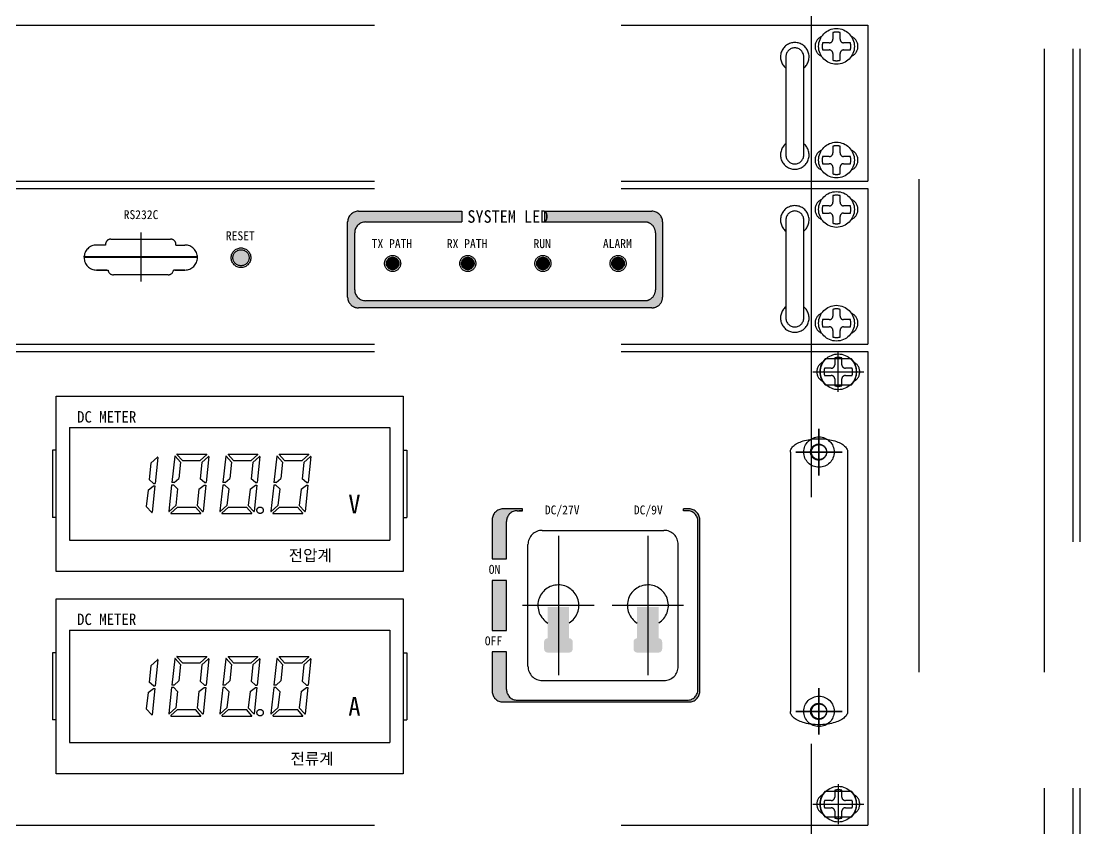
# Model space of a CAD drawing. Header units: millimetres. Extents: x 0 to 2521, y -5 to 594.
# Drawn here: x 2454.85 to 2465.58, y 384.1 to 392.29 of the extents above; entities that cross this region are included whole.
import ezdxf
from ezdxf.enums import TextEntityAlignment as Align

# ---------------------------------------------------------------- set-up
doc = ezdxf.new("R2010")
doc.units = ezdxf.units.MM
doc.header["$LTSCALE"] = 10
doc.linetypes.add('A-DASHD01', pattern=[0.75, 0.5, -0.25])
doc.layers.add('TT-WIRE-EQPM', color=2, linetype='Continuous')
doc.styles.add('굴림체', font='GulimChe.ttf')

msp = doc.modelspace()

# ---------------------------------------------------------------- hatches: boundary and pattern name
at = {"layer": 'TT-WIRE-EQPM', "linetype": 'A-DASHD01'}
h = msp.add_hatch(color=256, dxfattribs=at)
edge = h.paths.add_edge_path()
edge.add_line((2460.152831542458, 390.3608067425021), (2461.241347851389, 390.3608067425021))
edge.add_arc((2461.241347851389, 390.2520176464254), 0.1087890960766345, 0, 90, ccw=False)
edge.add_line((2461.350136947465, 390.2520176464254), (2461.350136947465, 389.4904622624261))
edge.add_arc((2461.241347851389, 389.4904622624261), 0.1087890960765208, 269.99999999994014, 359.9999999999701, ccw=False)
edge.add_line((2461.241347851389, 389.3816731663496), (2458.266671577165, 389.3816731663496))
edge.add_arc((2458.266671577165, 389.4904622624261), 0.1087890960765208, 180.00000000003, 270.00000000005986, ccw=False)
edge.add_line((2458.157882481089, 389.4904622624261), (2458.157882481089, 390.2520176464254))
edge.add_arc((2458.266671577165, 390.2520176464254), 0.1087890960766345, 90, 180, ccw=False)
edge.add_line((2458.266671577165, 390.3608067425021), (2459.31676842093, 390.3608067425021))
edge.add_line((2459.316768420931, 390.3608067425021), (2459.316768420931, 390.2520176464254))
edge.add_line((2459.316768420931, 390.2520176464254), (2458.339197641216, 390.2520176464254))
edge.add_arc((2458.339197641216, 390.1432285503488), 0.1087890960766345, 90, 180)
edge.add_line((2458.23040854514, 390.1432285503488), (2458.23040854514, 389.562988326477))
edge.add_arc((2458.339197641216, 389.5629883264771), 0.1087890960765776, 180.0000000000599, 270.0000000000599)
edge.add_line((2458.339197641216, 389.4541992304005), (2461.168821787337, 389.4541992304005))
edge.add_arc((2461.168821787337, 389.5629883264771), 0.1087890960765208, 269.9999999999401, 359.9999999999401)
edge.add_line((2461.277610883414, 389.562988326477), (2461.277610883414, 390.1432285503488))
edge.add_arc((2461.168821787337, 390.1432285503488), 0.1087890960766345, 0, 90)
edge.add_line((2461.168821787337, 390.2520176464254), (2460.152831542458, 390.2520176464254))
edge.add_line((2460.152831542458, 390.2520176464254), (2460.152831542458, 390.3608067425021))
for points in [[(2457.158917140198, 389.8894820837559, 1), (2456.995733496083, 389.8894820837559, 1)], [(2458.550637508347, 389.8312703045631, 1), (2458.677558120436, 389.8312703045631, 1)], [(2459.439081792972, 389.8312703045631, 1), (2459.312161180882, 389.8312703045631, 1)], [(2460.200605465508, 389.8312703045631, 1), (2460.073684853419, 389.8312703045631, 1)], [(2460.835208525955, 389.8312703045631, 1), (2460.962129138044, 389.8312703045631, 1)]]:
    msp.add_hatch(color=256, dxfattribs=at).paths.add_polyline_path(points)
h = msp.add_hatch(color=256, dxfattribs=at)
h.paths.add_polyline_path([(2459.768232054401, 385.892217913655), (2459.623179926299, 385.892217913655), (2459.623179926299, 385.4933245613742, 0.4142135623731561), (2459.731969022376, 385.3845354652975), (2461.617646687704, 385.3845354652975, 0.414213562373123), (2461.726435783781, 385.4933245613742), (2461.726435783781, 387.2339500986003, 0.4142135623729841), (2461.617646687704, 387.3427391946769), (2461.563252139666, 387.3427391946769), (2461.563252139666, 387.3246076786641), (2461.599515171692, 387.3246076786641, -0.414213562373098), (2461.708304267768, 387.2158185825875), (2461.708304267768, 385.5114560773869, -0.4142135623730256), (2461.599515171692, 385.4026669813103), (2459.877021150478, 385.4026669813106, -0.4142135623730728), (2459.768232054401, 385.5114560773871)])
h.paths.add_polyline_path([(2459.623179926299, 386.1097961058083), (2459.768232054401, 386.1097961058083), (2459.768232054401, 386.617478554166), (2459.623179926299, 386.617478554166)], flags=17)
h.paths.add_polyline_path([(2459.768232054401, 387.2158185825875, -0.4142135623729841), (2459.877021150478, 387.3246076786642), (2459.931415698517, 387.3246076786642), (2459.931415698517, 387.3427391946769), (2459.731969022376, 387.3427391946769, 0.4142135623730507), (2459.623179926299, 387.2339500986003), (2459.623179926299, 386.8350567463193), (2459.768232054401, 386.8350567463193)])
h = msp.add_hatch(color=256, dxfattribs=at)
edge = h.paths.add_edge_path()
edge.add_line((2460.402835114849, 386.34838497945), (2460.402835114849, 386.0307433594364))
edge.add_arc((2460.402835114849, 385.9944803274109), 0.03626303202554672, 0, 90, ccw=False)
edge.add_line((2460.439098146874, 385.9944803274109), (2460.439098146874, 385.9219542633598))
edge.add_arc((2460.402835114849, 385.9219542633596), 0.03626303202554672, -90, 0, ccw=False)
edge.add_line((2460.402835114849, 385.885691231334), (2460.185256922695, 385.885691231334))
edge.add_arc((2460.185256922695, 385.9219542633596), 0.03626303202554672, 180, 270, ccw=False)
edge.add_line((2460.14899389067, 385.9219542633596), (2460.14899389067, 385.9944803274107))
edge.add_arc((2460.185256922695, 385.9944803274109), 0.03626303202554672, 90, 180, ccw=False)
edge.add_line((2460.185256922695, 386.0307433594364), (2460.185256922695, 386.34838497945))
edge.add_line((2460.185256922695, 386.34838497945), (2460.402835114849, 386.34838497945))
h = msp.add_hatch(color=256, dxfattribs=at)
edge = h.paths.add_edge_path()
edge.add_line((2461.309410915487, 386.34838497945), (2461.309410915487, 386.0307433594364))
edge.add_arc((2461.309410915487, 385.9944803274109), 0.03626303202554672, 0, 90, ccw=False)
edge.add_line((2461.345673947513, 385.9944803274109), (2461.345673947513, 385.9219542633598))
edge.add_arc((2461.309410915487, 385.9219542633596), 0.03626303202554672, -90, 0, ccw=False)
edge.add_line((2461.309410915487, 385.885691231334), (2461.091832723334, 385.885691231334))
edge.add_arc((2461.091832723334, 385.9219542633596), 0.03626303202554672, 180, 270, ccw=False)
edge.add_line((2461.055569691308, 385.9219542633596), (2461.055569691308, 385.9944803274107))
edge.add_arc((2461.091832723334, 385.9944803274109), 0.03626303202554672, 90, 180, ccw=False)
edge.add_line((2461.091832723334, 386.0307433594364), (2461.091832723334, 386.34838497945))
edge.add_line((2461.091832723334, 386.34838497945), (2461.309410915487, 386.34838497945))

# ---------------------------------------------------------------- linework, layer by layer
for p, q in [((2465.215760942732, 437.0093385282857), (2465.215760942732, 372.2799444417243)), ((2465.505864738141, 437.0093385282857), (2465.505864738141, 372.2799444417243)), ((2465.578390686993, 437.0093385282857), (2465.578390686993, 372.2799444417243)), ((2462.858667605043, 372.4612593138542), (2462.858667605042, 436.8280236561556)), ((2463.946556837823, 435.6857399617362), (2463.946556837823, 373.9843042397466)), ((2465.215760942732, 435.6857399617362), (2465.215760942732, 373.9843042397466)), ((2445.931097215563, 392.246579165403), (2463.431636471084, 392.2465791654022)), ((2463.431636471084, 392.246579165403), (2463.431636471084, 390.6655109690926)), ((2462.59908676858, 391.9265289521458), (2462.59908676858, 390.9319324518971)), ((2462.780401928708, 390.9319324518971), (2462.780401928708, 391.9265289521458)), ((2445.931097215563, 390.6655109690926), (2463.431636471084, 390.6655109690898)), ((2445.931097215639, 390.5929849050494), (2463.43163647116, 390.5929849050488)), ((2463.43163647116, 390.5929849050494), (2463.43163647116, 389.011916708739)), ((2459.316768420931, 390.3608067425021), (2459.316768420931, 390.2520176464254)), ((2460.152831542458, 390.3608067425021), (2460.152831542458, 390.2520176464254)), ((2462.599086768656, 390.2729346917924), (2462.599086768656, 389.2783381915438)), ((2462.780401928783, 389.2783381915438), (2462.780401928783, 390.2729346917924)), ((2456.061356031744, 390.1455258117468), (2456.061356031744, 389.648722272997)), ((2455.704706412207, 390.0186321946292), (2455.614048832143, 390.0186321946292)), ((2455.704706412207, 390.0186321946292), (2455.614048832143, 390.0186321946292)), ((2456.061356031676, 390.0784392024917), (2456.061356031676, 389.7158088822365)), ((2456.061356031676, 390.0784392024917), (2456.061356031676, 389.7158088822365)), ((2456.418005651145, 390.0186321946292), (2456.508663231208, 390.0186321946292)), ((2456.418005651145, 390.0186321946292), (2456.508663231208, 390.0186321946292)), ((2456.641564544153, 389.8971240423718), (2455.481147519336, 389.8971240423718)), ((2456.641564544153, 389.8971240423718), (2455.481147519336, 389.8971240423718)), ((2456.635583843298, 389.8917115825398), (2455.487128220053, 389.8917115825398)), ((2456.635583843298, 389.8917115825398), (2455.487128220053, 389.8917115825398)), ((2455.717398473415, 389.7647909704503), (2455.614048832143, 389.7647909704503)), ((2455.614048832143, 389.7647909704503), (2455.730090534624, 389.7647909704503)), ((2455.717398473415, 389.7647909704503), (2455.614048832143, 389.7647909704503)), ((2455.614048832143, 389.7647909704503), (2455.730090534624, 389.7647909704503)), ((2456.508663231208, 389.7647909704503), (2456.392621528727, 389.7647909704503)), ((2456.508663231208, 389.7647909704503), (2456.392621528727, 389.7647909704503)), ((2456.405313589936, 389.7647909704503), (2456.508663231208, 389.7647909704503)), ((2456.405313589936, 389.7647909704503), (2456.508663231208, 389.7647909704503)), ((2445.931097215639, 389.011916708739), (2463.43163647116, 389.0119167087363)), ((2445.931097216037, 388.9393906447135), (2463.431636471565, 388.9393906447126)), ((2463.130653305754, 388.5296183828252), (2463.130653305754, 388.9357643415115)), ((2463.431636471565, 388.9393906447135), (2463.431636471566, 384.1345389013304)), ((2463.26420026044, 388.8632382774603), (2462.997106351067, 388.8632382774603)), ((2463.094390273725, 388.8731374812862), (2463.094390273725, 388.8052174262193)), ((2463.166916337777, 388.8052174262193), (2463.166916337777, 388.8731374812862)), ((2462.871372626771, 388.7326913621682), (2463.389933984736, 388.7326913621682)), ((2463.058127241701, 388.7689543941938), (2462.990207186634, 388.7689543941938)), ((2463.271099424869, 388.7689543941938), (2463.203179369803, 388.7689543941938)), ((2462.990207186634, 388.6964283301427), (2463.058127241701, 388.6964283301427)), ((2462.997106351067, 388.6021444468763), (2463.26420026044, 388.6021444468763)), ((2463.094390273725, 388.6601652981171), (2463.094390273725, 388.5922452430502)), ((2463.166916337777, 388.5922452430502), (2463.166916337777, 388.6601652981171)), ((2463.203179369803, 388.6964283301427), (2463.271099424869, 388.6964283301427)), ((2455.204083123142, 388.4844453935913), (2458.721597229619, 388.4844453935913)), ((2455.204083123142, 386.7075568243393), (2455.204083123142, 388.4844453935913)), ((2458.721597229619, 388.4844453935913), (2458.721597229619, 386.7075568243393)), ((2455.340069493237, 388.1671438633676), (2458.585610859524, 388.1671438633676)), ((2455.340069493237, 388.1671438633676), (2455.340069493237, 387.024858354563)), ((2458.585610859524, 388.1671438633676), (2458.585610859524, 387.024858354563)), ((2462.934832932816, 388.1542960013619), (2462.934832932816, 387.6828765850298)), ((2462.934832932816, 388.1542960013619), (2462.934832932816, 387.6828765850298)), ((2462.934832932956, 387.6828765851174), (2462.934832932956, 388.1542960014492)), ((2455.167820091116, 387.9368736100056), (2455.167820091116, 387.2551286079254)), ((2455.204083123142, 387.9368736100056), (2455.167820091116, 387.9368736100056)), ((2456.232069802169, 387.8663540437562), (2456.164335758247, 387.8054895486359)), ((2456.235651277282, 387.8645223649934), (2456.207384326192, 387.6006974881564)), ((2456.405776350744, 387.8758723358709), (2456.377216484533, 387.6093135845654)), ((2456.464357987088, 387.8160555804476), (2456.409520320473, 387.8770825701848)), ((2456.483584433249, 387.8333320912067), (2456.428746766635, 387.894359080944)), ((2456.430348970482, 387.8979528142761), (2456.729802137455, 387.8979528142761)), ((2456.731241846685, 387.894196586327), (2456.663507802763, 387.8333320912067)), ((2456.748518357444, 387.8749701401656), (2456.680784313521, 387.8141056450451)), ((2456.752099832557, 387.8731384614028), (2456.723832881467, 387.6093135845654)), ((2456.923259364582, 387.8758723358709), (2456.89469949837, 387.6093135845654)), ((2456.981841000925, 387.8160555804476), (2456.927003334311, 387.8770825701848)), ((2457.001067447087, 387.8333320912067), (2456.946229780473, 387.894359080944)), ((2456.947831984319, 387.8979528142761), (2457.247285151293, 387.8979528142761)), ((2457.248724860522, 387.894196586327), (2457.180990816601, 387.8333320912067)), ((2457.266001371282, 387.8749701401656), (2457.198267327359, 387.8141056450451)), ((2457.269582846394, 387.8731384614028), (2457.241315895305, 387.6093135845654)), ((2457.440247215437, 387.8758723358709), (2457.411687349226, 387.6093135845654)), ((2457.498828851782, 387.8160555804476), (2457.443991185167, 387.8770825701848)), ((2457.518055297943, 387.8333320912067), (2457.463217631328, 387.894359080944)), ((2457.464819835175, 387.8979528142761), (2457.764273002149, 387.8979528142761)), ((2457.765712711379, 387.894196586327), (2457.697978667456, 387.8333320912067)), ((2457.782989222137, 387.8749701401656), (2457.715255178216, 387.8141056450451)), ((2457.78657069725, 387.8731384614028), (2457.75830374616, 387.6093135845654)), ((2458.721597229619, 387.9368736100056), (2458.757860261645, 387.9368736100056)), ((2458.757860261645, 387.9368736100056), (2458.757860261645, 387.2551286079254)), ((2462.644728676752, 387.9185862932833), (2462.644728676752, 385.2895164714324)), ((2463.170542640982, 387.9185862931959), (2462.699123224649, 387.9185862931959)), ((2463.170542640982, 387.9185862931959), (2462.699123224649, 387.9185862931959)), ((2462.699123224791, 387.9185862932833), (2463.170542641123, 387.9185862932833)), ((2463.224937189161, 387.9185862932831), (2463.224937189161, 385.2895164714321)), ((2456.164335758247, 387.8054895486359), (2456.146556885203, 387.6395534002234)), ((2456.464357987088, 387.8160555804476), (2456.446590291275, 387.6502237528565)), ((2456.483584433249, 387.8333320912067), (2456.663507802763, 387.8333320912067)), ((2456.680784313521, 387.8141056450451), (2456.663005440478, 387.6481694966326)), ((2456.981841000925, 387.8160555804476), (2456.964073305112, 387.6502237528565)), ((2457.001067447087, 387.8333320912067), (2457.180990816601, 387.8333320912067)), ((2457.198267327359, 387.8141056450451), (2457.180488454315, 387.6481694966326)), ((2457.498828851782, 387.8160555804476), (2457.481061155968, 387.6502237528565)), ((2457.518055297943, 387.8333320912067), (2457.697978667456, 387.8333320912067)), ((2457.715255178216, 387.8141056450451), (2457.697476305171, 387.6481694966326)), ((2456.191204043421, 387.6006974881564), (2456.146556885203, 387.6395534002234)), ((2456.398421513932, 387.6093135845654), (2456.446590291275, 387.6502237528565)), ((2456.707652598696, 387.6093135845657), (2456.663005440478, 387.6481694966326)), ((2456.915904527769, 387.6093135845654), (2456.964073305112, 387.6502237528565)), ((2457.225135612533, 387.6093135845657), (2457.180488454315, 387.6481694966326)), ((2457.432892378625, 387.6093135845654), (2457.481061155968, 387.6502237528565)), ((2457.74212346339, 387.6093135845654), (2457.697476305171, 387.6481694966326)), ((2456.135235692846, 387.5338889382176), (2456.117473364077, 387.3681072030464)), ((2456.135235692846, 387.5338889382176), (2456.189195513053, 387.5748491989284)), ((2456.204614866632, 387.5748491989284), (2456.176055000421, 387.308290447623)), ((2456.189195513053, 387.5748491989284), (2456.205076443226, 387.5748491989284)), ((2456.191204043421, 387.6006974881564), (2456.207384326192, 387.6006974881564)), ((2456.374447024973, 387.5834652953376), (2456.346180073883, 387.3196404185006)), ((2456.396521376635, 387.5834652953376), (2456.374447024973, 387.5834652953376)), ((2456.398421513932, 387.6093135845654), (2456.377216484533, 387.6093135845654)), ((2456.435282228715, 387.5446818356318), (2456.396521376635, 387.5834652953376)), ((2456.435282228715, 387.5446818356318), (2456.417495592917, 387.3786732348583)), ((2456.65168424812, 387.542505034627), (2456.633921919351, 387.3767232994558)), ((2456.65168424812, 387.542505034627), (2456.705644068328, 387.5834652953376)), ((2456.721063421907, 387.5834652953376), (2456.692503555696, 387.3169065440323)), ((2456.705644068328, 387.5834652953376), (2456.7215249985, 387.5834652953376)), ((2456.707652598696, 387.6093135845657), (2456.723832881467, 387.6093135845654)), ((2456.89193003881, 387.5834652953376), (2456.86366308772, 387.3196404185006)), ((2456.914004390473, 387.5834652953376), (2456.89193003881, 387.5834652953376)), ((2456.915904527769, 387.6093135845654), (2456.89469949837, 387.6093135845654)), ((2456.952765242553, 387.5446818356318), (2456.914004390473, 387.5834652953376)), ((2456.952765242553, 387.5446818356318), (2456.934978606755, 387.3786732348583)), ((2457.169167261957, 387.542505034627), (2457.151404933189, 387.3767232994558)), ((2457.169167261957, 387.542505034627), (2457.223127082166, 387.5834652953376)), ((2457.238546435745, 387.5834652953376), (2457.209986569533, 387.3169065440323)), ((2457.223127082166, 387.5834652953376), (2457.239008012338, 387.5834652953376)), ((2457.225135612533, 387.6093135845657), (2457.241315895305, 387.6093135845654)), ((2457.408917889667, 387.5834652953376), (2457.380650938576, 387.3196404185006)), ((2457.430992241329, 387.5834652953376), (2457.408917889667, 387.5834652953376)), ((2457.432892378625, 387.6093135845654), (2457.411687349226, 387.6093135845654)), ((2457.469753093408, 387.5446818356318), (2457.430992241329, 387.5834652953376)), ((2457.469753093408, 387.5446818356318), (2457.451966457611, 387.3786732348583)), ((2457.686155112813, 387.542505034627), (2457.668392784045, 387.3767232994558)), ((2457.686155112813, 387.542505034627), (2457.740114933022, 387.5834652953376)), ((2457.755534286601, 387.5834652953376), (2457.72697442039, 387.3169065440323)), ((2457.740114933022, 387.5834652953376), (2457.755995863194, 387.5834652953376)), ((2457.74212346339, 387.6093135845654), (2457.75830374616, 387.6093135845654)), ((2456.172311030691, 387.3070802133092), (2456.117473364077, 387.3681072030464)), ((2456.349761548995, 387.3178087397376), (2456.417495592917, 387.3786732348583)), ((2456.367038059755, 387.2985822935765), (2456.434772103677, 387.3594467886968)), ((2456.434772103677, 387.3594467886968), (2456.61469547319, 387.3594467886968)), ((2456.669533139805, 387.2984197989595), (2456.61469547319, 387.3594467886968)), ((2456.688759585966, 387.3156963097183), (2456.633921919351, 387.3767232994558)), ((2456.867244562833, 387.3178087397376), (2456.934978606755, 387.3786732348583)), ((2456.884521073592, 387.2985822935765), (2456.952255117514, 387.3594467886968)), ((2456.952255117514, 387.3594467886968), (2457.132178487027, 387.3594467886968)), ((2457.187016153642, 387.2984197989595), (2457.132178487027, 387.3594467886968)), ((2457.206242599804, 387.3156963097183), (2457.151404933189, 387.3767232994558)), ((2457.384232413689, 387.3178087397376), (2457.451966457611, 387.3786732348583)), ((2457.401508924448, 387.2985822935765), (2457.46924296837, 387.3594467886968)), ((2457.46924296837, 387.3594467886968), (2457.649166337884, 387.3594467886968)), ((2457.704004004499, 387.2984197989595), (2457.649166337884, 387.3594467886968)), ((2457.72323045066, 387.3156963097183), (2457.668392784045, 387.3767232994558)), ((2459.931415698517, 387.3427391946769), (2459.731969022376, 387.3427391946769)), ((2459.877021150478, 387.3246076786642), (2459.931415698517, 387.3246076786642)), ((2459.931415698517, 387.3246076786642), (2459.895152666491, 387.3246076786642)), ((2459.931415698517, 387.3246076786642), (2459.931415698517, 387.3427391946769)), ((2461.617646687704, 387.3427391946769), (2461.563252139666, 387.3427391946769)), ((2461.563252139666, 387.3246076786641), (2461.563252139666, 387.3427391946769)), ((2461.599515171692, 387.3246076786641), (2461.563252139666, 387.3246076786641)), ((2455.204083123142, 387.2551286079254), (2455.167820091116, 387.2551286079254)), ((2456.368477768985, 387.2948260656271), (2456.667930935958, 387.2948260656271)), ((2456.885960782822, 387.2948260656271), (2457.185413949795, 387.2948260656271)), ((2457.402948633677, 387.2948260656271), (2457.702401800651, 387.2948260656271)), ((2458.721597229619, 387.2551286079254), (2458.757860261645, 387.2551286079254)), ((2459.623179926299, 387.2339500986003), (2459.623179926299, 386.8350567463193)), ((2459.768232054401, 386.8350567463193), (2459.768232054401, 387.2158185825875)), ((2461.708304267768, 385.5114560773869), (2461.708304267768, 387.2158185825875)), ((2461.726435783781, 385.4933245613742), (2461.726435783781, 387.2339500986003)), ((2460.130862374657, 387.1251610025237), (2461.363805463525, 387.1251610025237)), ((2455.340069493237, 387.024858354563), (2458.585610859524, 387.024858354563)), ((2460.294046018772, 387.0707664544854), (2460.294046018772, 385.6565082054891)), ((2461.200621819411, 387.0707664544854), (2461.200621819411, 385.6565082054891)), ((2459.985810246555, 385.747165785553), (2459.985810246555, 386.9801088744215)), ((2461.508857591628, 385.747165785553), (2461.508857591628, 386.9801088744217)), ((2459.623179926299, 386.8350567463193), (2459.768232054401, 386.8350567463193)), ((2458.721597229619, 386.7075568243393), (2455.204083123142, 386.7075568243393)), ((2459.623179926299, 386.617478554166), (2459.623179926299, 386.1097961058083)), ((2459.768232054401, 386.617478554166), (2459.623179926299, 386.617478554166)), ((2459.768232054401, 386.1097961058083), (2459.768232054401, 386.617478554166)), ((2455.204083123142, 386.4318645931023), (2458.721597229619, 386.4318645931023)), ((2455.204083123142, 384.6549760238506), (2455.204083123142, 386.4318645931023)), ((2458.721597229619, 386.4318645931023), (2458.721597229619, 384.6549760238506)), ((2460.656676339027, 386.3636373299872), (2459.931415698517, 386.3636373299872)), ((2461.563252139666, 386.3636373299872), (2460.837991499155, 386.3636373299872)), ((2455.340069493237, 386.1145630628788), (2458.585610859524, 386.1145630628788)), ((2455.340069493237, 386.1145630628788), (2455.340069493237, 384.9722775540743)), ((2458.585610859524, 386.1145630628788), (2458.585610859524, 384.9722775540743)), ((2459.623179926299, 386.1097961058083), (2459.768232054401, 386.1097961058083)), ((2455.167820091116, 385.8842928095168), (2455.167820091116, 385.2025478074363)), ((2455.204083123142, 385.8842928095168), (2455.167820091116, 385.8842928095168)), ((2456.232069802169, 385.8137732432673), (2456.164335758247, 385.752908748147)), ((2456.235651277282, 385.8119415645047), (2456.207384326192, 385.5481166876675)), ((2456.405776350744, 385.823291535382), (2456.377216484533, 385.5567327840767)), ((2456.464357987088, 385.7634747799588), (2456.409520320473, 385.8245017696961)), ((2456.483584433249, 385.7807512907176), (2456.428746766635, 385.8417782804549)), ((2456.430348970482, 385.8453720137873), (2456.729802137455, 385.8453720137873)), ((2456.731241846685, 385.8416157858381), (2456.663507802763, 385.7807512907176)), ((2456.748518357444, 385.8223893396768), (2456.680784313521, 385.7615248445564)), ((2456.752099832557, 385.8205576609139), (2456.723832881467, 385.5567327840767)), ((2456.923259364582, 385.823291535382), (2456.89469949837, 385.5567327840767)), ((2456.981841000925, 385.7634747799588), (2456.927003334311, 385.8245017696961)), ((2457.001067447087, 385.7807512907176), (2456.946229780473, 385.8417782804549)), ((2456.947831984319, 385.8453720137873), (2457.247285151293, 385.8453720137873)), ((2457.248724860522, 385.8416157858381), (2457.180990816601, 385.7807512907176)), ((2457.266001371282, 385.8223893396768), (2457.198267327359, 385.7615248445564)), ((2457.269582846394, 385.8205576609139), (2457.241315895305, 385.5567327840767)), ((2457.440247215437, 385.823291535382), (2457.411687349226, 385.5567327840767)), ((2457.498828851782, 385.7634747799588), (2457.443991185167, 385.8245017696961)), ((2457.518055297943, 385.7807512907176), (2457.463217631328, 385.8417782804549)), ((2457.464819835175, 385.8453720137873), (2457.764273002149, 385.8453720137873)), ((2457.765712711379, 385.8416157858381), (2457.697978667456, 385.7807512907176)), ((2457.782989222137, 385.8223893396768), (2457.715255178216, 385.7615248445564)), ((2457.78657069725, 385.8205576609139), (2457.75830374616, 385.5567327840767)), ((2458.721597229619, 385.8842928095168), (2458.757860261645, 385.8842928095168)), ((2458.757860261645, 385.8842928095168), (2458.757860261645, 385.2025478074363)), ((2459.623179926299, 385.892217913655), (2459.623179926299, 385.4933245613742)), ((2459.768232054401, 385.892217913655), (2459.623179926299, 385.892217913655)), ((2459.768232054401, 385.5114560773871), (2459.768232054401, 385.892217913655)), ((2456.164335758247, 385.752908748147), (2456.146556885203, 385.5869725997345)), ((2456.464357987088, 385.7634747799588), (2456.446590291275, 385.5976429523674)), ((2456.483584433249, 385.7807512907176), (2456.663507802763, 385.7807512907176)), ((2456.680784313521, 385.7615248445564), (2456.663005440478, 385.5955886961437)), ((2456.981841000925, 385.7634747799588), (2456.964073305112, 385.5976429523674)), ((2457.001067447087, 385.7807512907176), (2457.180990816601, 385.7807512907176)), ((2457.198267327359, 385.7615248445564), (2457.180488454315, 385.5955886961437)), ((2457.498828851782, 385.7634747799588), (2457.481061155968, 385.5976429523674)), ((2457.518055297943, 385.7807512907176), (2457.697978667456, 385.7807512907176)), ((2457.715255178216, 385.7615248445564), (2457.697476305171, 385.5955886961437)), ((2456.398421513932, 385.5567327840767), (2456.446590291275, 385.5976429523674)), ((2456.707652598696, 385.5567327840767), (2456.663005440478, 385.5955886961437)), ((2456.915904527769, 385.5567327840767), (2456.964073305112, 385.5976429523674)), ((2457.225135612533, 385.5567327840767), (2457.180488454315, 385.5955886961437)), ((2457.432892378625, 385.5567327840767), (2457.481061155968, 385.5976429523674)), ((2457.74212346339, 385.5567327840767), (2457.697476305171, 385.5955886961437)), ((2460.130862374657, 385.6021136574508), (2461.363805463525, 385.6021136574508)), ((2456.135235692846, 385.4813081377289), (2456.189195513053, 385.5222683984396)), ((2456.191204043421, 385.5481166876675), (2456.146556885203, 385.5869725997345)), ((2456.204614866632, 385.5222683984396), (2456.176055000421, 385.2557096471343)), ((2456.189195513053, 385.5222683984396), (2456.205076443226, 385.5222683984396)), ((2456.191204043421, 385.5481166876675), (2456.207384326192, 385.5481166876675)), ((2456.374447024973, 385.530884494849), (2456.346180073883, 385.2670596180116)), ((2456.396521376635, 385.530884494849), (2456.374447024973, 385.530884494849)), ((2456.398421513932, 385.5567327840767), (2456.377216484533, 385.5567327840767)), ((2456.435282228715, 385.4921010351429), (2456.396521376635, 385.530884494849)), ((2456.435282228715, 385.4921010351429), (2456.417495592917, 385.3260924343692)), ((2456.65168424812, 385.4899242341381), (2456.633921919351, 385.3241424989669)), ((2456.65168424812, 385.4899242341381), (2456.705644068328, 385.530884494849)), ((2456.721063421907, 385.530884494849), (2456.692503555696, 385.2643257435435)), ((2456.705644068328, 385.530884494849), (2456.7215249985, 385.530884494849)), ((2456.707652598696, 385.5567327840767), (2456.723832881467, 385.5567327840767)), ((2456.89193003881, 385.530884494849), (2456.86366308772, 385.2670596180116)), ((2456.914004390473, 385.530884494849), (2456.89193003881, 385.530884494849)), ((2456.915904527769, 385.5567327840767), (2456.89469949837, 385.5567327840767)), ((2456.952765242553, 385.4921010351429), (2456.914004390473, 385.530884494849)), ((2456.952765242553, 385.4921010351429), (2456.934978606755, 385.3260924343692)), ((2457.169167261957, 385.4899242341381), (2457.151404933189, 385.3241424989669)), ((2457.169167261957, 385.4899242341381), (2457.223127082166, 385.530884494849)), ((2457.238546435745, 385.530884494849), (2457.209986569533, 385.2643257435435)), ((2457.223127082166, 385.530884494849), (2457.239008012338, 385.530884494849)), ((2457.225135612533, 385.5567327840767), (2457.241315895305, 385.5567327840767)), ((2457.408917889667, 385.530884494849), (2457.380650938576, 385.2670596180116)), ((2457.430992241329, 385.530884494849), (2457.408917889667, 385.530884494849)), ((2457.432892378625, 385.5567327840767), (2457.411687349226, 385.5567327840767)), ((2457.469753093408, 385.4921010351429), (2457.430992241329, 385.530884494849)), ((2457.469753093408, 385.4921010351429), (2457.451966457611, 385.3260924343692)), ((2457.686155112813, 385.4899242341381), (2457.668392784045, 385.3241424989669)), ((2457.686155112813, 385.4899242341381), (2457.740114933022, 385.530884494849)), ((2457.755534286601, 385.530884494849), (2457.72697442039, 385.2643257435435)), ((2457.740114933022, 385.530884494849), (2457.755995863194, 385.530884494849)), ((2457.74212346339, 385.5567327840767), (2457.75830374616, 385.5567327840767)), ((2462.934832932816, 385.5252261795099), (2462.934832932816, 385.0538067631778)), ((2462.934832932816, 385.5252261795099), (2462.934832932816, 385.0538067631778)), ((2462.934832932956, 385.0538067632664), (2462.934832932956, 385.5252261795982)), ((2456.135235692846, 385.4813081377289), (2456.117473364077, 385.3155264025576)), ((2459.731969022376, 385.3845354652975), (2461.617646687704, 385.3845354652975)), ((2459.877021150478, 385.4026669813106), (2461.599515171692, 385.4026669813103)), ((2456.172311030691, 385.2544994128202), (2456.117473364077, 385.3155264025576)), ((2456.349761548995, 385.2652279392488), (2456.417495592917, 385.3260924343692)), ((2456.367038059755, 385.2460014930874), (2456.434772103677, 385.3068659882079)), ((2456.434772103677, 385.3068659882079), (2456.61469547319, 385.3068659882079)), ((2456.669533139805, 385.2458389984704), (2456.61469547319, 385.3068659882079)), ((2456.688759585966, 385.2631155092296), (2456.633921919351, 385.3241424989669)), ((2456.867244562833, 385.2652279392488), (2456.934978606755, 385.3260924343692)), ((2456.884521073592, 385.2460014930874), (2456.952255117514, 385.3068659882079)), ((2456.952255117514, 385.3068659882079), (2457.132178487027, 385.3068659882079)), ((2457.187016153642, 385.2458389984704), (2457.132178487027, 385.3068659882079)), ((2457.206242599804, 385.2631155092296), (2457.151404933189, 385.3241424989669)), ((2457.384232413689, 385.2652279392488), (2457.451966457611, 385.3260924343692)), ((2457.401508924448, 385.2460014930874), (2457.46924296837, 385.3068659882079)), ((2457.46924296837, 385.3068659882079), (2457.649166337884, 385.3068659882079)), ((2457.704004004499, 385.2458389984704), (2457.649166337884, 385.3068659882079)), ((2457.72323045066, 385.2631155092296), (2457.668392784045, 385.3241424989669)), ((2463.170542640982, 385.2895164713439), (2462.699123224649, 385.2895164713439)), ((2463.170542640982, 385.2895164713439), (2462.699123224649, 385.2895164713439)), ((2462.699123224791, 385.2895164714324), (2463.170542641123, 385.2895164714324)), ((2455.204083123142, 385.2025478074363), (2455.167820091116, 385.2025478074363)), ((2456.368477768985, 385.2422452651383), (2456.667930935958, 385.2422452651383)), ((2456.885960782822, 385.2422452651383), (2457.185413949795, 385.2422452651383)), ((2457.402948633677, 385.2422452651383), (2457.702401800651, 385.2422452651383)), ((2458.721597229619, 385.2025478074363), (2458.757860261645, 385.2025478074363)), ((2455.340069493237, 384.9722775540743), (2458.585610859524, 384.9722775540743)), ((2458.721597229619, 384.6549760238506), (2455.204083123142, 384.6549760238506)), ((2463.130653305754, 384.5515637696194), (2463.130653305754, 384.1454178109333)), ((2462.997106351068, 384.4790377055683), (2463.264200260441, 384.4790377055683)), ((2463.094390273727, 384.4889369093944), (2463.094390273727, 384.4210168543275)), ((2463.166916337778, 384.4210168543275), (2463.166916337778, 384.4889369093944)), ((2462.871372626772, 384.3484907902764), (2463.389933984738, 384.3484907902764)), ((2463.058127241701, 384.3847538223019), (2462.990207186635, 384.3847538223019)), ((2462.990207186635, 384.3122277582509), (2463.058127241701, 384.3122277582509)), ((2463.27109942487, 384.3847538223019), (2463.203179369803, 384.3847538223019)), ((2463.203179369803, 384.3122277582509), (2463.27109942487, 384.3122277582509)), ((2463.264200260441, 384.2179438749844), (2462.997106351068, 384.2179438749844)), ((2463.094390273727, 384.2759647262253), (2463.094390273727, 384.2080446711584)), ((2463.166916337778, 384.2080446711584), (2463.166916337778, 384.2759647262253)), ((2445.931097216037, 384.1345389013304), (2463.431636471566, 384.1345389013277))]:
    msp.add_line(p, q, dxfattribs=at)
for points in [[(2463.039776568538, 392.0688903084792), (2462.971856513472, 392.0688903084792, 0.1270166537925512), (2462.971856513472, 391.9963642444282), (2463.039776568538, 391.9963642444282, -0.4142135623730951), (2463.076039600564, 391.9601012124026), (2463.076039600564, 391.8921811573358, 0.1270166537926981), (2463.148565664615, 391.8921811573358), (2463.148565664615, 391.9601012124026, -0.414213562373095), (2463.184828696641, 391.9963642444282), (2463.252748751707, 391.9963642444282, 0.1270166537925509), (2463.252748751707, 392.0688903084792), (2463.184828696641, 392.0688903084792, -0.4142135623730488), (2463.148565664615, 392.1051533405048), (2463.148565664615, 392.1730733955714, 0.127016653792698), (2463.076039600564, 392.1730733955714), (2463.076039600564, 392.1051533405048, -0.4142135623730605)], [(2463.039776568538, 390.9157258900667), (2462.971856513472, 390.9157258900667, 0.1270166537925512), (2462.971856513472, 390.8431998260158), (2463.039776568538, 390.8431998260158, -0.4142135623730951), (2463.076039600564, 390.8069367939903), (2463.076039600564, 390.7390167389234, 0.1270166537926981), (2463.148565664615, 390.7390167389234), (2463.148565664615, 390.8069367939903, -0.414213562373095), (2463.184828696641, 390.8431998260158), (2463.252748751707, 390.8431998260158, 0.1270166537925509), (2463.252748751707, 390.9157258900667), (2463.184828696641, 390.9157258900667, -0.4142135623730488), (2463.148565664615, 390.9519889220923), (2463.148565664615, 391.019908977159, 0.127016653792698), (2463.076039600564, 391.019908977159), (2463.076039600564, 390.9519889220923, -0.4142135623730605)], [(2463.039776568614, 390.4152960481255), (2462.971856513549, 390.4152960481255, 0.1270166537925512), (2462.971856513549, 390.3427699840747), (2463.039776568614, 390.3427699840747, -0.4142135623730951), (2463.07603960064, 390.3065069520492), (2463.07603960064, 390.2385868969823, 0.1270166537926981), (2463.148565664692, 390.2385868969823), (2463.148565664692, 390.3065069520492, -0.414213562373095), (2463.184828696717, 390.3427699840747), (2463.252748751784, 390.3427699840747, 0.1270166537925509), (2463.252748751784, 390.4152960481255), (2463.184828696717, 390.4152960481255, -0.4142135623730488), (2463.148565664692, 390.4515590801512), (2463.148565664692, 390.519479135218, 0.127016653792698), (2463.07603960064, 390.519479135218), (2463.07603960064, 390.4515590801512, -0.4142135623730605)], [(2463.039776568614, 389.2621316297132), (2462.971856513549, 389.2621316297132, 0.1270166537925512), (2462.971856513549, 389.1896055656623), (2463.039776568614, 389.1896055656623, -0.4142135623730951), (2463.07603960064, 389.1533425336368), (2463.07603960064, 389.0854224785699, 0.1270166537926981), (2463.148565664692, 389.0854224785699), (2463.148565664692, 389.1533425336368, -0.414213562373095), (2463.184828696717, 389.1896055656623), (2463.252748751784, 389.1896055656623, 0.1270166537925509), (2463.252748751784, 389.2621316297132), (2463.184828696717, 389.2621316297132, -0.4142135623730488), (2463.148565664692, 389.2983946617387), (2463.148565664692, 389.3663147168056, 0.127016653792698), (2463.07603960064, 389.3663147168056), (2463.07603960064, 389.2983946617387, -0.4142135623730605)]]:
    msp.add_lwpolyline(points, format="xyb", close=True, dxfattribs=at)
for points in [[(2462.961206665856, 391.9324015506127, -0.663324958351864), (2462.961206665856, 392.1328530022947)], [(2463.263398599312, 392.1328530022995, -0.6633249584375194), (2463.263398599312, 391.9324015506076)], [(2462.961206665856, 390.7792371322004, -0.663324958351864), (2462.961206665856, 390.9796885838821)], [(2463.263398599312, 390.9796885838872, -0.6633249584375194), (2463.263398599312, 390.7792371321952)], [(2462.961206665932, 390.2788072902592, -0.663324958351864), (2462.961206665932, 390.479258741941)], [(2463.263398599388, 390.4792587419461, -0.6633249584375194), (2463.263398599388, 390.2788072902542)], [(2460.152831542458, 390.3608067425021), (2461.241347851389, 390.3608067425021, -0.414213562373095), (2461.350136947465, 390.2520176464254), (2461.350136947465, 389.4904622624261, -0.414213562373095), (2461.241347851389, 389.3816731663496), (2458.266671577165, 389.3816731663496, -0.414213562373095), (2458.157882481089, 389.4904622624261), (2458.157882481089, 390.2520176464254, -0.414213562373095), (2458.266671577165, 390.3608067425021), (2459.316768420931, 390.3608067425021)], [(2460.152831542458, 390.2520176464254), (2461.168821787337, 390.2520176464254, -0.414213562373095), (2461.277610883414, 390.1432285503488), (2461.277610883414, 389.562988326477, -0.414213562373095), (2461.168821787337, 389.4541992304005), (2458.339197641216, 389.4541992304005, -0.4142135623731091), (2458.23040854514, 389.562988326477), (2458.23040854514, 390.1432285503488, -0.414213562373095), (2458.339197641216, 390.2520176464254), (2459.316768420931, 390.2520176464254)], [(2455.704706412207, 390.0186321946292, -0.4437164408395438), (2455.758831010449, 390.0784392024917), (2456.363881052902, 390.0784392024917, -0.4437164408394785), (2456.418005651145, 390.0186321946292)], [(2455.704706412207, 390.0186321946292, -0.4437164408395438), (2455.758831010449, 390.0784392024917), (2456.363881052902, 390.0784392024917, -0.4437164408394785), (2456.418005651145, 390.0186321946292)], [(2456.392621528727, 389.7647909704503, -0.3853135861201991), (2456.338496930483, 389.7158088822365), (2455.784215132868, 389.7158088822365, -0.3853135861201795), (2455.730090534624, 389.7647909704503)], [(2456.392621528727, 389.7647909704503, -0.3853135861201991), (2456.338496930483, 389.7158088822365), (2455.784215132868, 389.7158088822365, -0.3853135861201795), (2455.730090534624, 389.7647909704503)], [(2462.961206665932, 389.1256428718469, -0.663324958351864), (2462.961206665932, 389.3260943235287)], [(2463.263398599388, 389.3260943235337, -0.6633249584375194), (2463.263398599388, 389.1256428718415)]]:
    msp.add_lwpolyline(points, format="xyb", dxfattribs=at)
for centre, radius in [((2463.112302632589, 392.0326272764537), 0.1813151601276507), ((2463.112302632589, 390.8794628580414), 0.1813151601276507), ((2463.112302632665, 390.3790330161002), 0.1813151601276507), ((2457.077325318141, 389.8894820837559), 0.09972333807020789), ((2457.077325318141, 389.8894820837559), 0.09972333807020789), ((2457.077325318141, 389.8894820837559), 0.08159182205744282), ((2458.614097814391, 389.8312703045631), 0.08159182205744282), ((2458.614097814391, 389.8312703045631), 0.08159182205744282), ((2458.614097814391, 389.8312703045631), 0.06346030604467774), ((2459.375621486928, 389.8312703045631), 0.08159182205744282), ((2459.375621486928, 389.8312703045631), 0.08159182205744282), ((2459.375621486928, 389.8312703045631), 0.06346030604467774), ((2460.137145159463, 389.8312703045631), 0.08159182205744282), ((2460.137145159463, 389.8312703045631), 0.08159182205744282), ((2460.137145159463, 389.8312703045631), 0.06346030604467774), ((2460.898668831999, 389.8312703045631), 0.08159182205744282), ((2460.898668831999, 389.8312703045631), 0.08159182205744282), ((2460.898668831999, 389.8312703045631), 0.06346030604467774), ((2463.112302632665, 389.2258685976876), 0.1813151601276507), ((2463.130653305752, 388.7326913621682), 0.1813151601277336), ((2462.934832932956, 387.9185862932833), 0.1541178861085), ((2462.931206629774, 387.9185862932831), 0.08159182205744119), ((2462.934832932816, 387.9185862931959), 0.07615236725364813), ((2457.270900620618, 387.3289762486162), 0.03231036153476213), ((2462.934832932956, 385.2895164714322), 0.1541178861085), ((2457.270900620618, 385.2763954481271), 0.03231036153476213), ((2462.931206629774, 385.2895164714322), 0.08159182205744119), ((2462.934832932816, 385.2895164713439), 0.07615236725364813), ((2463.130653305752, 384.3484907902764), 0.1813151601277336)]:
    msp.add_circle(centre, radius, dxfattribs=at)
for centre, radius, start, end in [((2462.689744348643, 391.9265289521458), 0.1450521281021206, 308.6821874534055, 231.3178125465944), ((2462.689744348643, 391.9265289521458), 0.09065758006382535, 0, 180), ((2462.689744348643, 390.9319324518971), 0.1450521281021206, 128.6821874534056, 51.31781254659445), ((2462.689744348643, 390.9319324518971), 0.09065758006382535, 180, 0), ((2462.689744348719, 390.2729346917924), 0.1450521281021206, 308.6821874534055, 231.3178125465944), ((2462.689744348719, 390.2729346917924), 0.09065758006382535, 0, 180), ((2455.614048832143, 389.8917115825398), 0.1269206120893191, 90, 270), ((2455.614048832143, 389.8917115825398), 0.1269206120893191, 90, 270), ((2456.508663231208, 389.8917115825398), 0.1269206120893191, 270, 90), ((2456.508663231208, 389.8917115825398), 0.1269206120893191, 270, 90), ((2462.68974434872, 389.2783381915438), 0.1450521281021206, 128.6821874534056, 51.31781254659445), ((2462.68974434872, 389.2783381915438), 0.09065758006382535, 180, 0), ((2463.021864209675, 388.7326913621682), 0.10878909607659, 112.8853804538191, 247.1146195461809), ((2463.130653305754, 388.7326913621682), 0.1867546149315213, 135.6508375315729, 224.3491624684271), ((2463.130653305752, 388.7326913621677), 0.1450521281027383, 75.52248781408316, 104.4775121859169), ((2463.130653305754, 388.7326913621682), 0.1867546149315219, 315.6508375315728, 44.34916246842716), ((2463.239442401828, 388.7326913621681), 0.1087890960766581, 292.8853804470297, 67.11461955297035), ((2463.130653305752, 388.7326913621682), 0.145052128102153, 165.5224878140579, 194.4775121859358), ((2463.058127241701, 388.8052174262193), 0.03626303202553505, 269.9999999999349, 359.9999999999674), ((2463.203179369803, 388.8052174262193), 0.03626303202552887, 179.9999999999674, 269.9999999999349), ((2463.130653305752, 388.7326913621682), 0.145052128102153, 345.5224878140579, 14.47751218593576), ((2463.058127241701, 388.6601652981171), 0.03626303202553918, 0, 90), ((2463.203179369803, 388.6601652981171), 0.03626303202553505, 90, 180), ((2463.130653305752, 388.7326913621687), 0.1450521281027383, 255.5224878140831, 284.4775121859169), ((2456.233509511399, 387.8647518399095), 0.002154024102317475, 353.8844964336706, 131.942248217038), ((2456.407918116627, 387.8756428609549), 0.002154024102317475, 41.94224821703799, 173.8844964336707), ((2456.430348970482, 387.8957987901738), 0.002154024102317475, 90, 221.942248217038), ((2456.729802137455, 387.8957987901738), 0.002154024102317475, 311.942248217038, 90), ((2456.749958066674, 387.8733679363187), 0.002154024102317475, 353.8844964336706, 131.942248217038), ((2456.925401130464, 387.8756428609549), 0.002154024102317475, 41.94224821703799, 173.8844964336707), ((2456.947831984319, 387.8957987901738), 0.002154024102317475, 90, 221.942248217038), ((2457.247285151293, 387.8957987901738), 0.002154024102317475, 311.942248217038, 90), ((2457.267441080512, 387.8733679363187), 0.002154024102317475, 353.8844964336706, 131.942248217038), ((2457.44238898132, 387.8756428609549), 0.002154024102317475, 41.94224821703799, 173.8844964336707), ((2457.464819835175, 387.8957987901738), 0.002154024102317475, 90, 221.942248217038), ((2457.764273002149, 387.8957987901738), 0.002154024102317475, 311.942248217038, 90), ((2457.784428931368, 387.8733679363187), 0.002154024102317475, 353.8844964336706, 131.942248217038), ((2456.348321839765, 387.3194109435845), 0.002154024102317475, 173.8844964336707, 311.942248217038), ((2456.690361789813, 387.3171360189483), 0.002154024102317475, 221.942248217038, 353.8844964336706), ((2456.865804853603, 387.3194109435845), 0.002154024102317475, 173.8844964336707, 311.942248217038), ((2457.20784480365, 387.3171360189483), 0.002154024102317475, 221.942248217038, 353.8844964336706), ((2457.382792704459, 387.3194109435845), 0.002154024102317475, 173.8844964336707, 311.942248217038), ((2457.724832654506, 387.3171360189483), 0.002154024102317475, 221.942248217038, 353.8844964336706), ((2459.731969022376, 387.2339500986003), 0.1087890960766402, 90, 180), ((2459.877021150478, 387.2158185825875), 0.1087890960766402, 90, 180), ((2461.599515171692, 387.2158185825875), 0.1087890960766402, 0, 90), ((2461.617646687704, 387.2339500986003), 0.1087890960766402, 0, 90), ((2456.173913234538, 387.3085199225391), 0.002154024102317475, 221.942248217038, 353.8844964336706), ((2456.368477768985, 387.2969800897295), 0.002154024102317475, 131.942248217038, 270), ((2456.667930935958, 387.2969800897295), 0.002154024102317475, 270, 41.94224821703799), ((2456.885960782822, 387.2969800897295), 0.002154024102317475, 131.942248217038, 270), ((2457.185413949795, 387.2969800897295), 0.002154024102317475, 270, 41.94224821703799), ((2457.402948633677, 387.2969800897295), 0.002154024102317475, 131.942248217038, 270), ((2457.702401800651, 387.2969800897295), 0.002154024102317475, 270, 41.94224821703799), ((2460.130862374657, 386.9801088744215), 0.1450521281021869, 90, 180), ((2461.363805463525, 386.9801088744217), 0.1450521281021869, 0, 90), ((2460.294046018772, 386.3636373299872), 0.2080448396997599, 301.9074542041528, 238.8503749838232), ((2461.200621819411, 386.3636373299872), 0.2080448396997599, 301.9074542041528, 238.8503749838232), ((2456.233509511399, 385.8121710394208), 0.002154024102317475, 353.8844964336706, 131.942248217038), ((2456.407918116627, 385.8230620604662), 0.002154024102317475, 41.94224821703799, 173.8844964336707), ((2456.430348970482, 385.8432179896849), 0.002154024102317475, 90, 221.942248217038), ((2456.729802137455, 385.8432179896849), 0.002154024102317475, 311.942248217038, 90), ((2456.749958066674, 385.8207871358298), 0.002154024102317475, 353.8844964336706, 131.942248217038), ((2456.925401130464, 385.8230620604662), 0.002154024102317475, 41.94224821703799, 173.8844964336707), ((2456.947831984319, 385.8432179896849), 0.002154024102317475, 90, 221.942248217038), ((2457.247285151293, 385.8432179896849), 0.002154024102317475, 311.942248217038, 90), ((2457.267441080512, 385.8207871358298), 0.002154024102317475, 353.8844964336706, 131.942248217038), ((2457.44238898132, 385.8230620604662), 0.002154024102317475, 41.94224821703799, 173.8844964336707), ((2457.464819835175, 385.8432179896849), 0.002154024102317475, 90, 221.942248217038), ((2457.764273002149, 385.8432179896849), 0.002154024102317475, 311.942248217038, 90), ((2457.784428931368, 385.8207871358298), 0.002154024102317475, 353.8844964336706, 131.942248217038), ((2460.130862374657, 385.747165785553), 0.1450521281021869, 180, 270), ((2461.363805463525, 385.747165785553), 0.1450521281021869, 270, 0), ((2459.731969022376, 385.4933245613742), 0.1087890960766402, 180, 270), ((2459.877021150478, 385.5114560773871), 0.1087890960766402, 180, 270), ((2461.599515171692, 385.5114560773869), 0.1087890960766402, 270, 0), ((2461.617646687704, 385.4933245613742), 0.1087890960766402, 270, 0), ((2456.173913234538, 385.2559391220502), 0.002154024102317475, 221.942248217038, 353.8844964336706), ((2456.348321839765, 385.2668301430956), 0.002154024102317475, 173.8844964336707, 311.942248217038), ((2456.368477768985, 385.2443992892407), 0.002154024102317475, 131.942248217038, 270), ((2456.667930935958, 385.2443992892407), 0.002154024102317475, 270, 41.94224821703799), ((2456.690361789813, 385.2645552184595), 0.002154024102317475, 221.942248217038, 353.8844964336706), ((2456.865804853603, 385.2668301430956), 0.002154024102317475, 173.8844964336707, 311.942248217038), ((2456.885960782822, 385.2443992892407), 0.002154024102317475, 131.942248217038, 270), ((2457.185413949795, 385.2443992892407), 0.002154024102317475, 270, 41.94224821703799), ((2457.20784480365, 385.2645552184595), 0.002154024102317475, 221.942248217038, 353.8844964336706), ((2457.382792704459, 385.2668301430956), 0.002154024102317475, 173.8844964336707, 311.942248217038), ((2457.402948633677, 385.2443992892407), 0.002154024102317475, 131.942248217038, 270), ((2457.702401800651, 385.2443992892407), 0.002154024102317475, 270, 41.94224821703799), ((2457.724832654506, 385.2645552184595), 0.002154024102317475, 221.942248217038, 353.8844964336706), ((2463.021864209676, 384.3484907902764), 0.1087890960766128, 112.8853804538191, 247.1146195461809), ((2463.130653305754, 384.3484907902764), 0.1867546149315213, 135.6508375315729, 224.3491624684271), ((2463.058127241701, 384.4210168543275), 0.03626303202555154, 270.0000000000651, 6.513775987637282e-11), ((2463.130653305752, 384.3484907902761), 0.1450521281026723, 75.52248781408316, 104.4775121859169), ((2463.203179369803, 384.4210168543275), 0.0362630320255701, 179.9999999999674, 269.9999999999349), ((2463.130653305754, 384.3484907902764), 0.1867546149315219, 315.6508375315728, 44.34916246842716), ((2463.239442401829, 384.3484907902764), 0.1087890960766911, 292.8853804470297, 67.11461955297035), ((2463.130653305752, 384.3484907902764), 0.145052128102153, 165.5224878140579, 194.4775121859358), ((2463.058127241701, 384.2759647262253), 0.03626303202555154, 359.9999999999349, 89.99999999993486), ((2463.203179369803, 384.2759647262253), 0.03626303202556803, 90, 180.0000000000326), ((2463.130653305752, 384.3484907902764), 0.145052128102153, 345.5224878140579, 14.47751218593576), ((2463.130653305752, 384.3484907902767), 0.1450521281026733, 255.5224878140831, 284.4775121859169)]:
    msp.add_arc(centre, radius, start, end, dxfattribs=at)
at = {"layer": 'TT-WIRE-EQPM', "linetype": 'A-DASHD01', "extrusion": (0, 0, -1)}
for centre, major_axis, ratio, start_param, end_param in [((2462.934832932956, 387.9185862932831), (-0.2901042562042145, 3.609077075109446e-14), 0.468750000000064, -2.653433028854124e-13, 3.141592653589528), ((2462.934832932956, 385.2895164714324), (-0.2901042562042474, 8.84276681473501e-15), 0.4687500000000106, 3.141592653589728, 6.283185307179521)]:
    msp.add_ellipse(centre, major_axis=major_axis, ratio=ratio, start_param=start_param, end_param=end_param, dxfattribs=at)

# ---------------------------------------------------------------- texts
at = {"layer": 'TT-WIRE-EQPM', "linetype": 'A-DASHD01', "style": '굴림체'}
for s, p in [('RS232C', (2456.064305909914, 390.3265523969992)), ('RESET', (2457.070214934117, 390.1123764934196)), ('TX PATH', (2458.606987430368, 390.0326308799794)), ('RX PATH', (2459.368511102904, 390.0326308799794)), ('RUN', (2460.13003477544, 390.0326308799794)), ('ALARM', (2460.891558447976, 390.0326308799794))]:
    msp.add_text(s, height=0.09065758006382535, dxfattribs=at).set_placement(p, align=Align.MIDDLE_CENTER)
for s, height, p in [('SYSTEM LED', 0.1269206120893555, (2459.371540217614, 390.2442645640951)), ('DC METER', 0.1160417024817495, (2455.415834019878, 388.2179113636242)), ('V', 0.1914688090948867, (2458.164892853704, 387.2968677682513)), ('전압계', 0.1160417024817495, (2457.560751672967, 386.813507474785)), ('ON', 0.09065758006386682, (2459.587849527999, 386.6839358083511)), ('ON', 0.09065758006386682, (2459.587849527999, 386.6839358083511)), ('DC METER', 0.1160417024817495, (2455.415834019878, 386.1653305631352)), ('OFF', 0.09065758006386682, (2459.548123915121, 385.9586751678402)), ('OFF', 0.09065758006386682, (2459.548123915121, 385.9586751678402)), ('A', 0.1914688090948867, (2458.165141514495, 385.2442869677624)), ('전류계', 0.1160417024817495, (2457.579125163004, 384.7504452916965))]:
    msp.add_text(s, height=height, dxfattribs=at).set_placement(p)
for s, p in [('DC/27V', (2460.332464066984, 387.3246076786642)), ('DC/9V', (2461.204863772803, 387.3246076786642))]:
    msp.add_text(s, height=0.09065758006386682, dxfattribs=at).set_placement(p, align=Align.MIDDLE)

doc.saveas('drawing.dxf')
